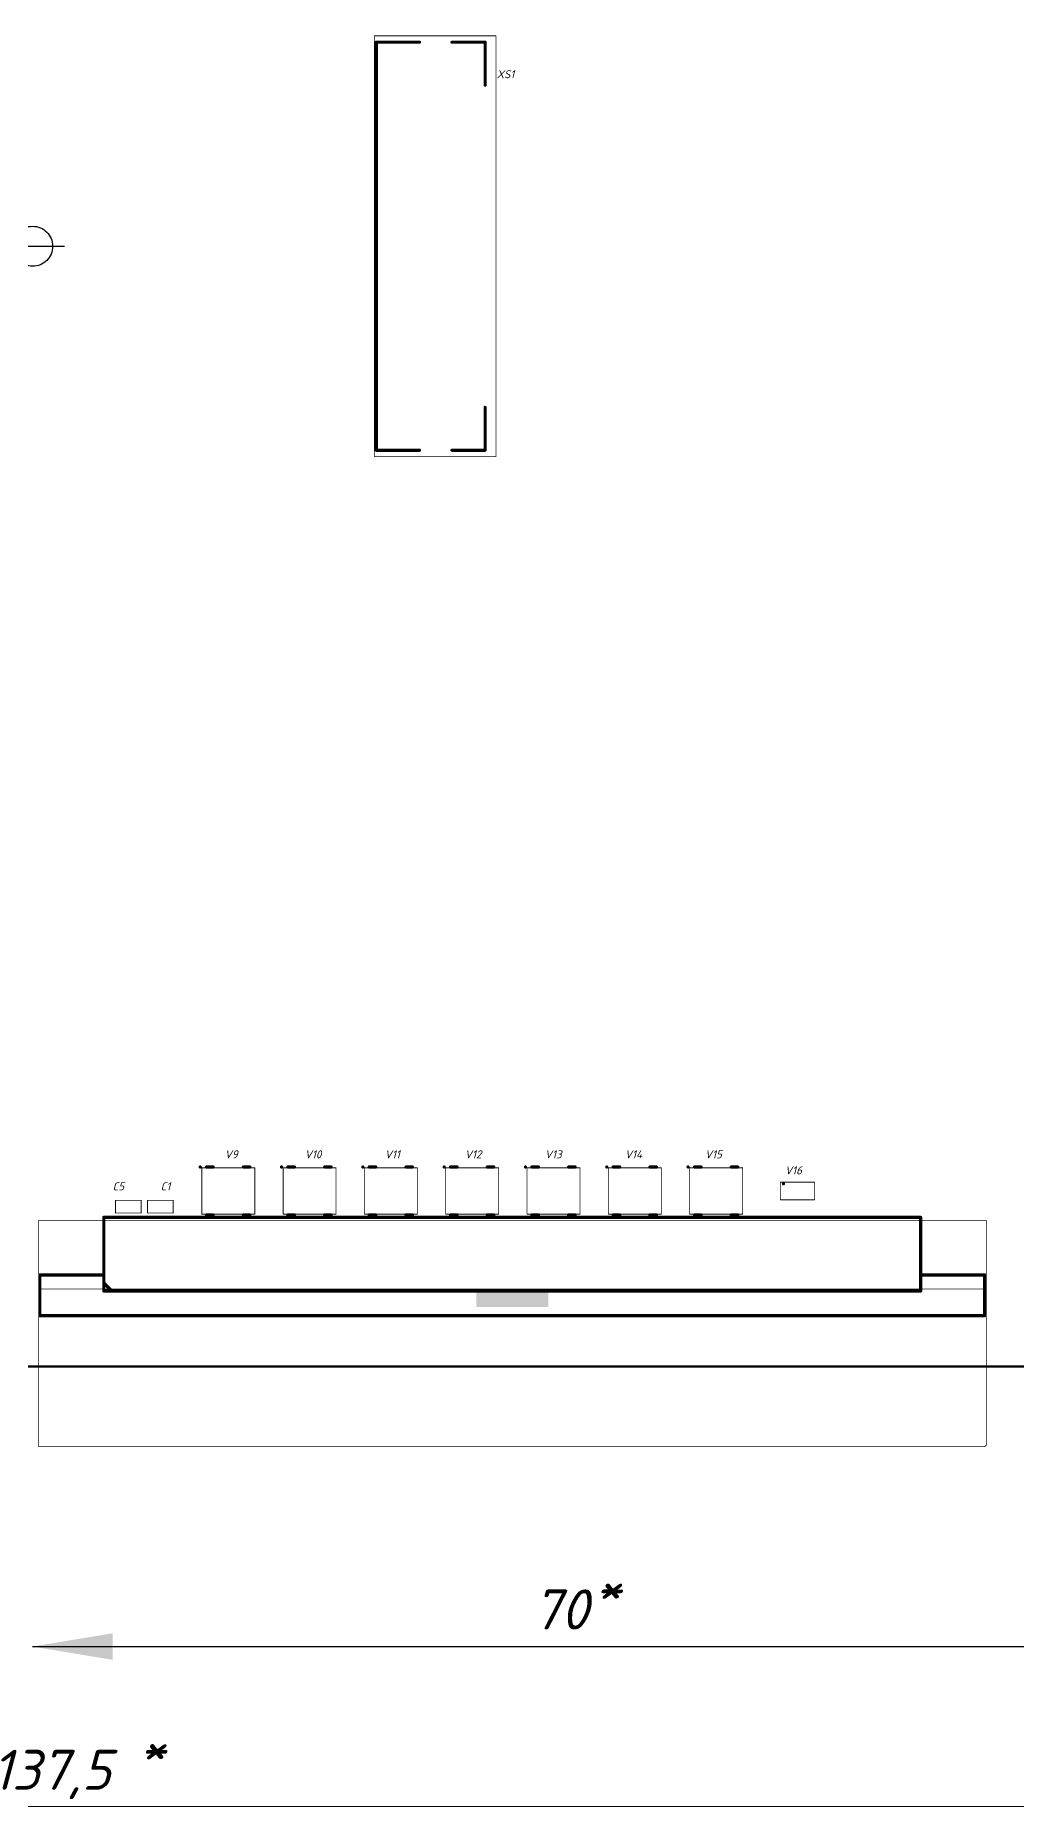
# Model space of a CAD drawing. Header units: millimetres. Extents: x 0 to 594, y 0 to 420.
# Drawn here: x 200.2 to 261.5, y 182.5 to 293.2 of the extents above; entities that cross this region are included whole.
import ezdxf

# ---------------------------------------------------------------- set-up
doc = ezdxf.new("R2010")
doc.units = ezdxf.units.MM
doc.header["$LTSCALE"] = 0.5
doc.linetypes.add('осевая', pattern=[50.8, 31.75, -6.35, 6.35, -6.35])
for name, color, linetype in [('KeepOutLayer', 6, 'Continuous'), ('Mechanical15', 82, 'Continuous'), ('TopOverlay', 2, 'Continuous')]:
    doc.layers.add(name, color=color, linetype=linetype)
doc.styles.add('2.5', font='isocpeui.ttf', dxfattribs={"height": 2.5})
doc.styles.get("Standard").update_dxf_attribs({"font": 'isocpeui.ttf', "height": 2.5})

msp = doc.modelspace()

# ---------------------------------------------------------------- linework, layer by layer
at = {"linetype": 'осевая', "ltscale": 100}
msp.add_line((198, 280), (202, 280), dxfattribs=at)
at = {"linetype": 'осевая', "lineweight": -3, "ltscale": 100}
msp.add_line((200, 192.49), (270, 192.49), dxfattribs=at)
at = {"lineweight": 13}
msp.add_line((270, 182.49), (132.5, 182.49), dxfattribs=at)
at = {"linetype": 'осевая', "ltscale": 100}
msp.add_circle((200, 280), 1.25, dxfattribs=at)
at = {"lineweight": 13}
msp.add_solid([(205, 191.66), (205, 193.32), (200, 192.49)], dxfattribs=at)
at = {"layer": 'KeepOutLayer', "lineweight": 50}
msp.add_line((95, 210), (305, 210), dxfattribs=at)
at = {"layer": 'Mechanical15', "lineweight": 25, "const_width": 0.05}
for points in [[(221.35, 266.85), (221.35, 293.15)], [(221.35, 293.15), (228.95, 293.15)], [(228.95, 266.85), (228.95, 293.15)], [(221.35, 266.85), (228.95, 266.85)], [(210.57, 219.51), (210.57, 222.41)], [(210.57, 222.41), (213.88, 222.41)], [(213.88, 219.51), (213.88, 222.41)], [(215.65, 219.51), (215.65, 222.41)], [(215.65, 222.41), (218.96, 222.41)], [(218.96, 219.51), (218.96, 222.41)], [(220.73, 219.51), (220.73, 222.41)], [(220.73, 222.41), (224.04, 222.41)], [(224.04, 219.51), (224.04, 222.41)], [(225.81, 219.51), (225.81, 222.41)], [(225.81, 222.41), (229.12, 222.41)], [(229.12, 219.51), (229.12, 222.41)], [(230.89, 219.51), (230.89, 222.41)], [(230.89, 222.41), (234.2, 222.41)], [(234.2, 219.51), (234.2, 222.41)], [(235.97, 219.51), (235.97, 222.41)], [(235.97, 222.41), (239.28, 222.41)], [(239.28, 219.51), (239.28, 222.41)], [(241.05, 219.51), (241.05, 222.41)], [(241.05, 222.41), (244.36, 222.41)], [(244.36, 219.51), (244.36, 222.41)], [(246.71, 220.41), (246.71, 221.51)], [(246.71, 221.51), (248.86, 221.51)], [(248.86, 220.41), (248.86, 221.51)], [(205.18, 220.38), (206.78, 220.38)], [(205.18, 219.58), (205.18, 220.38)], [(206.78, 219.58), (206.78, 220.38)], [(207.18, 220.38), (208.78, 220.38)], [(207.18, 219.58), (207.18, 220.38)], [(208.78, 219.58), (208.78, 220.38)], [(246.71, 220.41), (248.86, 220.41)], [(200.38, 219.13), (259.58, 219.13)], [(200.38, 214.83), (200.38, 219.13)], [(205.18, 219.58), (206.78, 219.58)], [(207.18, 219.58), (208.78, 219.58)], [(210.57, 219.51), (213.88, 219.51)], [(215.65, 219.51), (218.96, 219.51)], [(220.73, 219.51), (224.04, 219.51)], [(225.81, 219.51), (229.12, 219.51)], [(230.89, 219.51), (234.2, 219.51)], [(235.97, 219.51), (239.28, 219.51)], [(241.05, 219.51), (244.36, 219.51)], [(259.58, 214.83), (259.58, 219.13)], [(200.38, 204.98), (200.38, 214.83)], [(200.38, 214.83), (259.58, 214.83)], [(259.58, 205.08), (259.58, 214.83)], [(200.38, 204.98), (259.48, 204.98)], [(259.48, 204.98), (259.58, 205.08)]]:
    msp.add_lwpolyline(points, dxfattribs=at)
at = {"layer": 'Mechanical15', "lineweight": 25, "const_width": 0.025}
for points in [[(221.35, 293.16, 1), (221.35, 293.14, 1)], [(221.35, 293.16, 1), (221.35, 293.14, 1)], [(228.95, 293.16, 1), (228.95, 293.14, 1)], [(228.95, 293.16, 1), (228.95, 293.14, 1)], [(221.35, 266.86, 1), (221.35, 266.84, 1)], [(221.35, 266.86, 1), (221.35, 266.84, 1)], [(228.95, 266.86, 1), (228.95, 266.84, 1)], [(228.95, 266.86, 1), (228.95, 266.84, 1)], [(210.56, 222.41, 1), (210.58, 222.41, 1)], [(210.56, 222.41, 1), (210.58, 222.41, 1)], [(213.87, 222.41, 1), (213.89, 222.41, 1)], [(213.87, 222.41, 1), (213.89, 222.41, 1)], [(215.64, 222.41, 1), (215.66, 222.41, 1)], [(215.64, 222.41, 1), (215.66, 222.41, 1)], [(218.95, 222.41, 1), (218.97, 222.41, 1)], [(218.95, 222.41, 1), (218.97, 222.41, 1)], [(220.72, 222.41, 1), (220.74, 222.41, 1)], [(220.72, 222.41, 1), (220.74, 222.41, 1)], [(224.03, 222.41, 1), (224.05, 222.41, 1)], [(224.03, 222.41, 1), (224.05, 222.41, 1)], [(225.8, 222.41, 1), (225.82, 222.41, 1)], [(225.8, 222.41, 1), (225.82, 222.41, 1)], [(229.11, 222.41, 1), (229.13, 222.41, 1)], [(229.11, 222.41, 1), (229.13, 222.41, 1)], [(230.88, 222.41, 1), (230.9, 222.41, 1)], [(230.88, 222.41, 1), (230.9, 222.41, 1)], [(234.19, 222.41, 1), (234.21, 222.41, 1)], [(234.19, 222.41, 1), (234.21, 222.41, 1)], [(235.96, 222.41, 1), (235.98, 222.41, 1)], [(235.96, 222.41, 1), (235.98, 222.41, 1)], [(239.27, 222.41, 1), (239.29, 222.41, 1)], [(239.27, 222.41, 1), (239.29, 222.41, 1)], [(241.04, 222.41, 1), (241.06, 222.41, 1)], [(241.04, 222.41, 1), (241.06, 222.41, 1)], [(244.35, 222.41, 1), (244.37, 222.41, 1)], [(244.35, 222.41, 1), (244.37, 222.41, 1)], [(246.7, 221.51, 1), (246.72, 221.51, 1)], [(246.7, 221.51, 1), (246.72, 221.51, 1)], [(248.85, 221.51, 1), (248.87, 221.51, 1)], [(248.85, 221.51, 1), (248.87, 221.51, 1)], [(205.17, 220.38, 1), (205.2, 220.38, 1)], [(205.17, 220.38, 1), (205.2, 220.38, 1)], [(206.77, 220.38, 1), (206.8, 220.38, 1)], [(206.77, 220.38, 1), (206.8, 220.38, 1)], [(207.2, 220.38, 1), (207.17, 220.38, 1)], [(207.2, 220.38, 1), (207.17, 220.38, 1)], [(208.8, 220.38, 1), (208.77, 220.38, 1)], [(208.8, 220.38, 1), (208.77, 220.38, 1)], [(246.7, 220.41, 1), (246.72, 220.41, 1)], [(246.7, 220.41, 1), (246.72, 220.41, 1)], [(248.85, 220.41, 1), (248.87, 220.41, 1)], [(248.85, 220.41, 1), (248.87, 220.41, 1)], [(200.37, 219.13, 1), (200.4, 219.13, 1)], [(200.37, 219.13, 1), (200.4, 219.13, 1)], [(205.17, 219.58, 1), (205.2, 219.58, 1)], [(205.17, 219.58, 1), (205.2, 219.58, 1)], [(206.77, 219.58, 1), (206.8, 219.58, 1)], [(206.77, 219.58, 1), (206.8, 219.58, 1)], [(207.2, 219.58, 1), (207.17, 219.58, 1)], [(207.2, 219.58, 1), (207.17, 219.58, 1)], [(208.8, 219.58, 1), (208.77, 219.58, 1)], [(208.8, 219.58, 1), (208.77, 219.58, 1)], [(210.56, 219.51, 1), (210.58, 219.51, 1)], [(210.56, 219.51, 1), (210.58, 219.51, 1)], [(213.87, 219.51, 1), (213.89, 219.51, 1)], [(213.87, 219.51, 1), (213.89, 219.51, 1)], [(215.64, 219.51, 1), (215.66, 219.51, 1)], [(215.64, 219.51, 1), (215.66, 219.51, 1)], [(218.95, 219.51, 1), (218.97, 219.51, 1)], [(218.95, 219.51, 1), (218.97, 219.51, 1)], [(220.72, 219.51, 1), (220.74, 219.51, 1)], [(220.72, 219.51, 1), (220.74, 219.51, 1)], [(224.03, 219.51, 1), (224.05, 219.51, 1)], [(224.03, 219.51, 1), (224.05, 219.51, 1)], [(225.8, 219.51, 1), (225.82, 219.51, 1)], [(225.8, 219.51, 1), (225.82, 219.51, 1)], [(229.11, 219.51, 1), (229.13, 219.51, 1)], [(229.11, 219.51, 1), (229.13, 219.51, 1)], [(230.88, 219.51, 1), (230.9, 219.51, 1)], [(230.88, 219.51, 1), (230.9, 219.51, 1)], [(234.19, 219.51, 1), (234.21, 219.51, 1)], [(234.19, 219.51, 1), (234.21, 219.51, 1)], [(235.96, 219.51, 1), (235.98, 219.51, 1)], [(235.96, 219.51, 1), (235.98, 219.51, 1)], [(239.27, 219.51, 1), (239.29, 219.51, 1)], [(239.27, 219.51, 1), (239.29, 219.51, 1)], [(241.04, 219.51, 1), (241.06, 219.51, 1)], [(241.04, 219.51, 1), (241.06, 219.51, 1)], [(244.35, 219.51, 1), (244.37, 219.51, 1)], [(244.35, 219.51, 1), (244.37, 219.51, 1)], [(259.57, 219.13, 1), (259.6, 219.13, 1)], [(259.57, 219.13, 1), (259.6, 219.13, 1)], [(200.37, 214.83, 1), (200.4, 214.83, 1)], [(200.37, 214.83, 1), (200.4, 214.83, 1)], [(200.37, 214.83, 1), (200.4, 214.83, 1)], [(259.57, 214.83, 1), (259.6, 214.83, 1)], [(259.57, 214.83, 1), (259.6, 214.83, 1)], [(259.57, 214.83, 1), (259.6, 214.83, 1)], [(200.37, 204.98, 1), (200.4, 204.98, 1)], [(200.37, 204.98, 1), (200.4, 204.98, 1)], [(259.47, 204.98, 1), (259.5, 204.98, 1)], [(259.47, 204.98, 1), (259.5, 204.98, 1)], [(259.57, 205.08, 1), (259.6, 205.08, 1)], [(259.57, 205.08, 1), (259.6, 205.08, 1)]]:
    msp.add_lwpolyline(points, format="xyb", close=True, dxfattribs=at)
at = {"layer": 'TopOverlay'}
for p, q in [((204.45, 214.71), (204.45, 215.21)), ((204.45, 215.21), (204.95, 214.71)), ((204.95, 214.71), (204.45, 214.71))]:
    msp.add_line(p, q, dxfattribs=at)
at = {"layer": 'TopOverlay', "const_width": 0.2}
for points in [[(221.47, 267.25), (221.47, 292.75)], [(221.47, 292.75), (224.17, 292.75)], [(226.2, 292.75), (228.27, 292.75)], [(228.27, 290.07), (228.27, 292.75)], [(228.27, 267.25), (228.27, 269.93)], [(221.47, 267.25), (224.17, 267.25)], [(226.2, 267.25), (228.27, 267.25)], [(210.87, 222.46), (211.28, 222.46)], [(213.17, 222.46), (213.57, 222.46)], [(215.95, 222.46), (216.36, 222.46)], [(218.25, 222.46), (218.65, 222.46)], [(221.03, 222.46), (221.44, 222.46)], [(223.33, 222.46), (223.73, 222.46)], [(226.11, 222.46), (226.52, 222.46)], [(228.41, 222.46), (228.81, 222.46)], [(231.19, 222.46), (231.6, 222.46)], [(233.49, 222.46), (233.89, 222.46)], [(236.27, 222.46), (236.68, 222.46)], [(238.57, 222.46), (238.97, 222.46)], [(241.35, 222.46), (241.76, 222.46)], [(243.65, 222.46), (244.05, 222.46)], [(204.45, 214.71), (204.45, 219.31)], [(204.45, 219.31), (255.48, 219.31)], [(210.87, 219.46), (211.28, 219.46)], [(213.17, 219.46), (213.57, 219.46)], [(215.95, 219.46), (216.36, 219.46)], [(218.25, 219.46), (218.65, 219.46)], [(221.03, 219.46), (221.44, 219.46)], [(223.33, 219.46), (223.73, 219.46)], [(226.11, 219.46), (226.52, 219.46)], [(228.41, 219.46), (228.81, 219.46)], [(231.19, 219.46), (231.6, 219.46)], [(233.49, 219.46), (233.89, 219.46)], [(236.27, 219.46), (236.68, 219.46)], [(238.57, 219.46), (238.97, 219.46)], [(241.35, 219.46), (241.76, 219.46)], [(243.65, 219.46), (244.05, 219.46)], [(255.48, 214.71), (255.48, 219.31)], [(200.45, 213.17), (200.45, 215.71)], [(200.45, 215.71), (204.45, 215.71)], [(204.45, 215.21), (204.95, 214.71)], [(204.45, 214.71), (255.48, 214.71)], [(255.48, 215.71), (259.48, 215.71)], [(259.48, 213.17), (259.48, 215.71)], [(200.45, 213.17), (259.48, 213.17)]]:
    msp.add_lwpolyline(points, dxfattribs=at)
at = {"layer": 'TopOverlay'}
for points, const_width in [([(221.47, 292.8, 1), (221.47, 292.7, 1)], 0.1), ([(221.47, 292.8, 1), (221.47, 292.7, 1)], 0.1), ([(224.17, 292.8, 1), (224.17, 292.7, 1)], 0.1), ([(226.2, 292.8, 1), (226.2, 292.7, 1)], 0.1), ([(228.27, 292.8, 1), (228.27, 292.7, 1)], 0.1), ([(228.27, 292.8, 1), (228.27, 292.7, 1)], 0.1), ([(228.27, 290.12, 1), (228.27, 290.02, 1)], 0.1), ([(228.27, 269.98, 1), (228.27, 269.88, 1)], 0.1), ([(221.47, 267.3, 1), (221.47, 267.2, 1)], 0.1), ([(221.47, 267.3, 1), (221.47, 267.2, 1)], 0.1), ([(224.17, 267.3, 1), (224.17, 267.2, 1)], 0.1), ([(226.2, 267.3, 1), (226.2, 267.2, 1)], 0.1), ([(228.27, 267.3, 1), (228.27, 267.2, 1)], 0.1), ([(228.27, 267.3, 1), (228.27, 267.2, 1)], 0.1), ([(210.52, 222.46, 1), (210.42, 222.46, 1)], 0.1), ([(210.4, 222.46, 1), (210.45, 222.46, 1)], 0.05), ([(210.5, 222.46, 1), (210.55, 222.46, 1)], 0.05), ([(210.82, 222.46, 1), (210.92, 222.46, 1)], 0.1), ([(211.23, 222.46, 1), (211.33, 222.46, 1)], 0.1), ([(213.12, 222.46, 1), (213.22, 222.46, 1)], 0.1), ([(213.52, 222.46, 1), (213.62, 222.46, 1)], 0.1), ([(215.6, 222.46, 1), (215.5, 222.46, 1)], 0.1), ([(215.48, 222.46, 1), (215.53, 222.46, 1)], 0.05), ([(215.58, 222.46, 1), (215.63, 222.46, 1)], 0.05), ([(215.9, 222.46, 1), (216, 222.46, 1)], 0.1), ([(216.31, 222.46, 1), (216.41, 222.46, 1)], 0.1), ([(218.2, 222.46, 1), (218.3, 222.46, 1)], 0.1), ([(218.6, 222.46, 1), (218.7, 222.46, 1)], 0.1), ([(220.68, 222.46, 1), (220.58, 222.46, 1)], 0.1), ([(220.56, 222.46, 1), (220.61, 222.46, 1)], 0.05), ([(220.66, 222.46, 1), (220.71, 222.46, 1)], 0.05), ([(220.98, 222.46, 1), (221.08, 222.46, 1)], 0.1), ([(221.39, 222.46, 1), (221.49, 222.46, 1)], 0.1), ([(223.28, 222.46, 1), (223.38, 222.46, 1)], 0.1), ([(223.68, 222.46, 1), (223.78, 222.46, 1)], 0.1), ([(225.76, 222.46, 1), (225.66, 222.46, 1)], 0.1), ([(225.64, 222.46, 1), (225.69, 222.46, 1)], 0.05), ([(225.74, 222.46, 1), (225.79, 222.46, 1)], 0.05), ([(226.06, 222.46, 1), (226.16, 222.46, 1)], 0.1), ([(226.47, 222.46, 1), (226.57, 222.46, 1)], 0.1), ([(228.36, 222.46, 1), (228.46, 222.46, 1)], 0.1), ([(228.76, 222.46, 1), (228.86, 222.46, 1)], 0.1), ([(230.84, 222.46, 1), (230.74, 222.46, 1)], 0.1), ([(230.72, 222.46, 1), (230.77, 222.46, 1)], 0.05), ([(230.82, 222.46, 1), (230.87, 222.46, 1)], 0.05), ([(231.14, 222.46, 1), (231.24, 222.46, 1)], 0.1), ([(231.55, 222.46, 1), (231.65, 222.46, 1)], 0.1), ([(233.44, 222.46, 1), (233.54, 222.46, 1)], 0.1), ([(233.84, 222.46, 1), (233.94, 222.46, 1)], 0.1), ([(235.92, 222.46, 1), (235.82, 222.46, 1)], 0.1), ([(235.8, 222.46, 1), (235.85, 222.46, 1)], 0.05), ([(235.9, 222.46, 1), (235.95, 222.46, 1)], 0.05), ([(236.22, 222.46, 1), (236.32, 222.46, 1)], 0.1), ([(236.63, 222.46, 1), (236.73, 222.46, 1)], 0.1), ([(238.52, 222.46, 1), (238.62, 222.46, 1)], 0.1), ([(238.92, 222.46, 1), (239.02, 222.46, 1)], 0.1), ([(241, 222.46, 1), (240.9, 222.46, 1)], 0.1), ([(240.88, 222.46, 1), (240.93, 222.46, 1)], 0.05), ([(240.98, 222.46, 1), (241.03, 222.46, 1)], 0.05), ([(241.3, 222.46, 1), (241.4, 222.46, 1)], 0.1), ([(241.71, 222.46, 1), (241.81, 222.46, 1)], 0.1), ([(243.6, 222.46, 1), (243.7, 222.46, 1)], 0.1), ([(244, 222.46, 1), (244.1, 222.46, 1)], 0.1), ([(246.96, 221.41, 1), (246.86, 221.41, 1)], 0.1), ([(246.83, 221.41, 1), (246.88, 221.41, 1)], 0.05), ([(246.93, 221.41, 1), (246.98, 221.41, 1)], 0.05), ([(204.4, 219.31, 1), (204.5, 219.31, 1)], 0.1), ([(204.4, 219.31, 1), (204.5, 219.31, 1)], 0.1), ([(210.82, 219.46, 1), (210.92, 219.46, 1)], 0.1), ([(211.23, 219.46, 1), (211.33, 219.46, 1)], 0.1), ([(213.12, 219.46, 1), (213.22, 219.46, 1)], 0.1), ([(213.52, 219.46, 1), (213.62, 219.46, 1)], 0.1), ([(215.9, 219.46, 1), (216, 219.46, 1)], 0.1), ([(216.31, 219.46, 1), (216.41, 219.46, 1)], 0.1), ([(218.2, 219.46, 1), (218.3, 219.46, 1)], 0.1), ([(218.6, 219.46, 1), (218.7, 219.46, 1)], 0.1), ([(220.98, 219.46, 1), (221.08, 219.46, 1)], 0.1), ([(221.39, 219.46, 1), (221.49, 219.46, 1)], 0.1), ([(223.28, 219.46, 1), (223.38, 219.46, 1)], 0.1), ([(223.68, 219.46, 1), (223.78, 219.46, 1)], 0.1), ([(226.06, 219.46, 1), (226.16, 219.46, 1)], 0.1), ([(226.47, 219.46, 1), (226.57, 219.46, 1)], 0.1), ([(228.36, 219.46, 1), (228.46, 219.46, 1)], 0.1), ([(228.76, 219.46, 1), (228.86, 219.46, 1)], 0.1), ([(231.14, 219.46, 1), (231.24, 219.46, 1)], 0.1), ([(231.55, 219.46, 1), (231.65, 219.46, 1)], 0.1), ([(233.44, 219.46, 1), (233.54, 219.46, 1)], 0.1), ([(233.84, 219.46, 1), (233.94, 219.46, 1)], 0.1), ([(236.22, 219.46, 1), (236.32, 219.46, 1)], 0.1), ([(236.63, 219.46, 1), (236.73, 219.46, 1)], 0.1), ([(238.52, 219.46, 1), (238.62, 219.46, 1)], 0.1), ([(238.92, 219.46, 1), (239.02, 219.46, 1)], 0.1), ([(241.3, 219.46, 1), (241.4, 219.46, 1)], 0.1), ([(241.71, 219.46, 1), (241.81, 219.46, 1)], 0.1), ([(243.6, 219.46, 1), (243.7, 219.46, 1)], 0.1), ([(244, 219.46, 1), (244.1, 219.46, 1)], 0.1), ([(255.43, 219.31, 1), (255.53, 219.31, 1)], 0.1), ([(255.43, 219.31, 1), (255.53, 219.31, 1)], 0.1), ([(200.4, 215.71, 1), (200.5, 215.71, 1)], 0.1), ([(200.4, 215.71, 1), (200.5, 215.71, 1)], 0.1), ([(204.4, 215.71, 1), (204.5, 215.71, 1)], 0.1), ([(204.4, 215.21, 1), (204.5, 215.21, 1)], 0.1), ([(204.4, 214.71, 1), (204.5, 214.71, 1)], 0.1), ([(204.4, 214.71, 1), (204.5, 214.71, 1)], 0.1), ([(204.9, 214.71, 1), (205, 214.71, 1)], 0.1), ([(255.43, 215.71, 1), (255.53, 215.71, 1)], 0.1), ([(255.43, 214.71, 1), (255.53, 214.71, 1)], 0.1), ([(255.43, 214.71, 1), (255.53, 214.71, 1)], 0.1), ([(259.43, 215.71, 1), (259.53, 215.71, 1)], 0.1), ([(259.43, 215.71, 1), (259.53, 215.71, 1)], 0.1), ([(200.4, 213.17, 1), (200.5, 213.17, 1)], 0.1), ([(200.4, 213.17, 1), (200.5, 213.17, 1)], 0.1), ([(259.43, 213.17, 1), (259.53, 213.17, 1)], 0.1), ([(259.43, 213.17, 1), (259.53, 213.17, 1)], 0.1)]:
    msp.add_lwpolyline(points, format="xyb", close=True, dxfattribs=dict(at, const_width=const_width))
msp.add_solid([(227.72, 213.71), (232.22, 213.71), (227.72, 214.71), (232.22, 214.71)], dxfattribs=at)

# ---------------------------------------------------------------- texts
at = {"linetype": 'осевая', "ltscale": 100, "style": '2.5'}
for s, p in [('70', (231.24, 193.56)), ('*', (235.1, 194.96)), ('137,5', (197.46, 183.54)), ('*', (206.64, 184.93))]:
    msp.add_text(s, height=2.5, dxfattribs=at).set_placement(p)
at = {"layer": 'TopOverlay'}
for s, p in [('XS1', (229, 290.5)), ('V9', (212, 223)), ('V10', (217, 223)), ('V11', (222, 223)), ('V12', (227, 223)), ('V13', (232, 223)), ('V14', (237, 223)), ('V15', (242, 223)), ('V16', (247, 222)), ('C5', (205, 221)), ('C1', (208, 221))]:
    msp.add_text(s, height=0.5, dxfattribs=at).set_placement(p)

doc.saveas('drawing.dxf')
